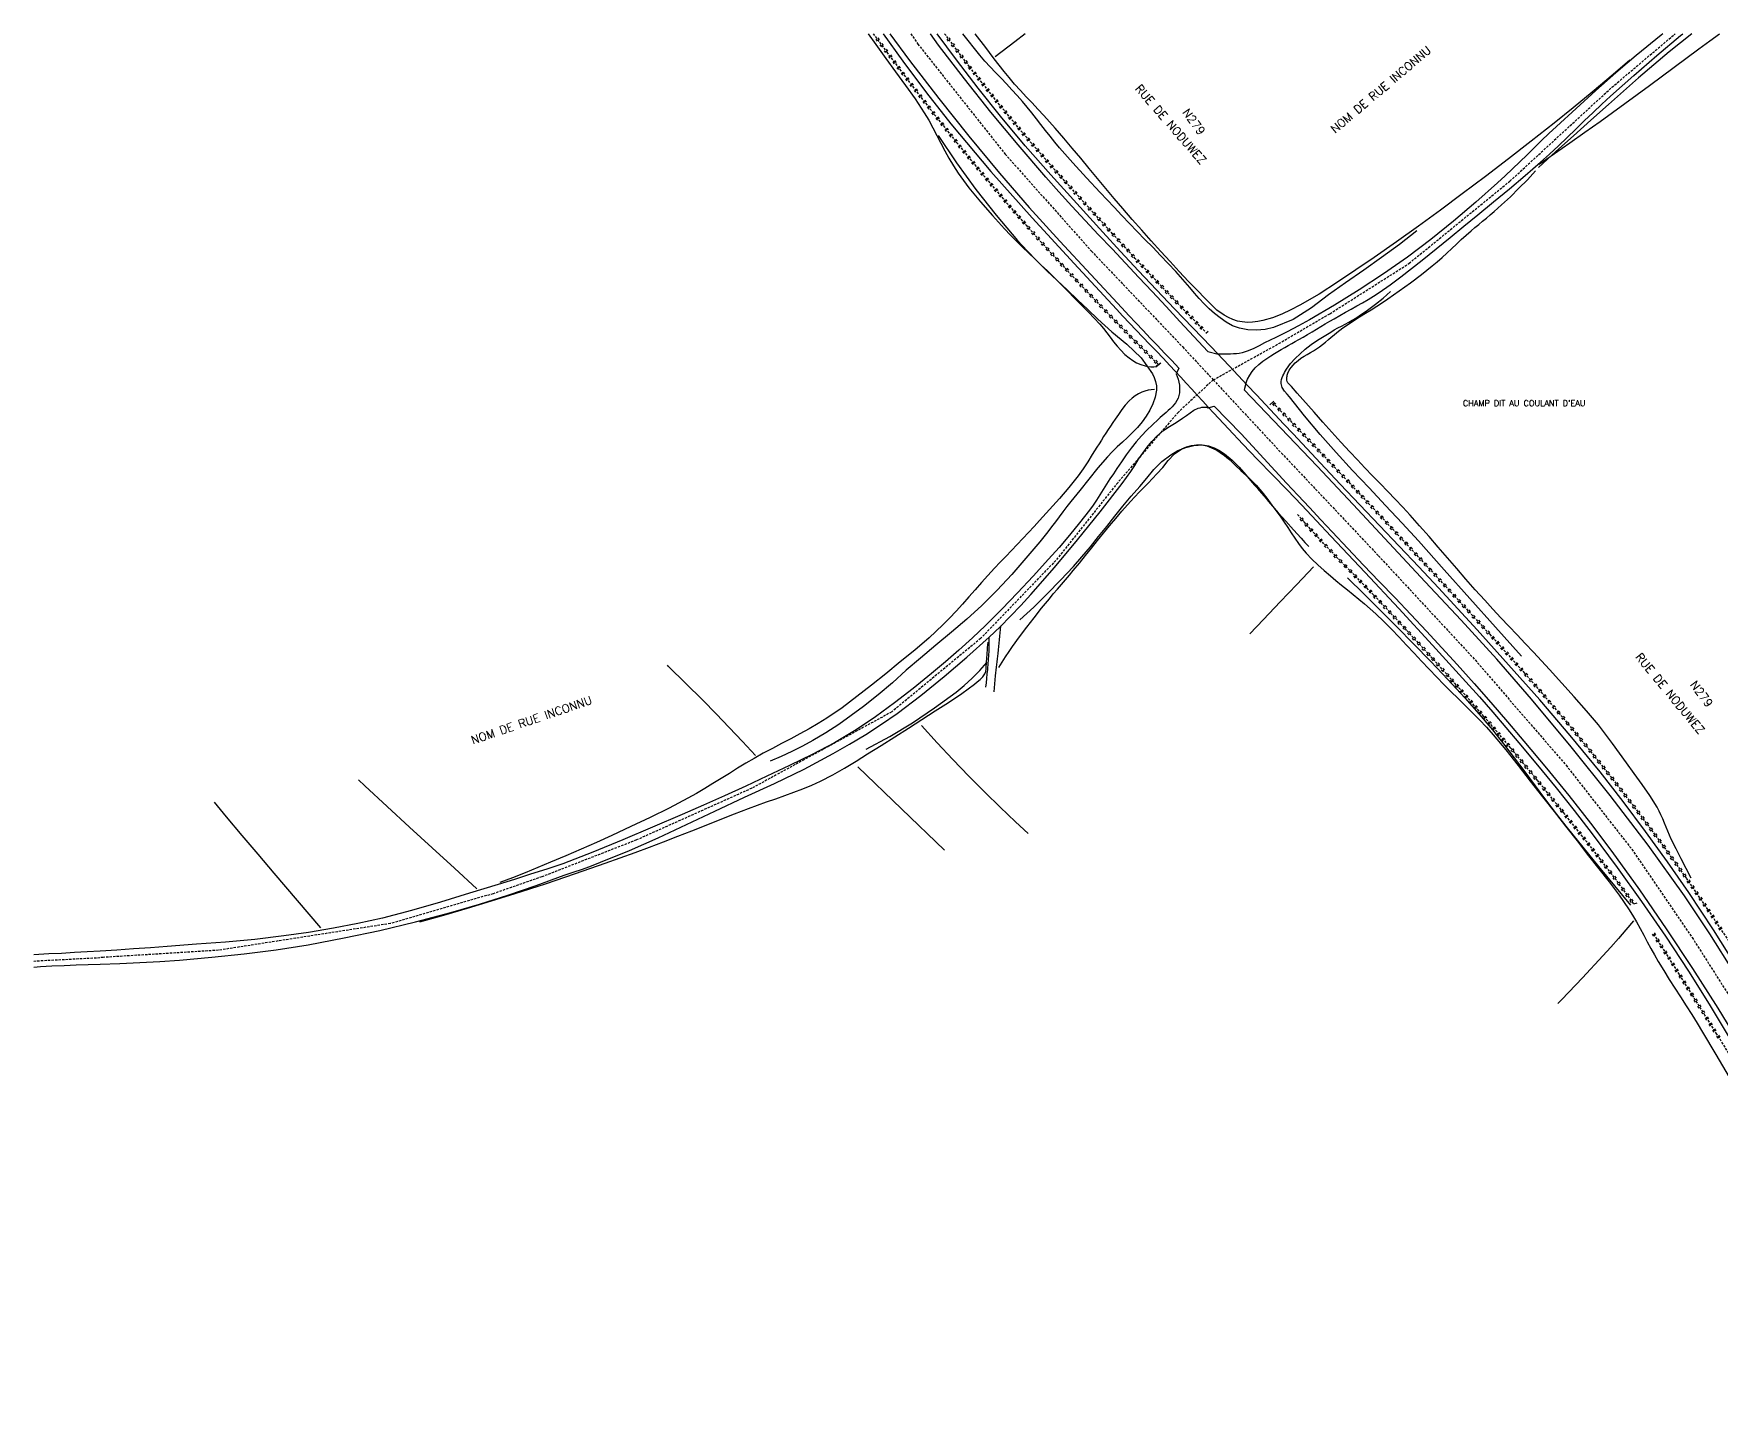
# Model space of a CAD drawing. Header units: millimetres. Extents: x 193000 to 194000, y 155000 to 156000.
# Drawn here: x 193000 to 193356, y 155708.6 to 156000 of the extents above; entities that cross this region are included whole.
import ezdxf
from ezdxf.enums import TextEntityAlignment as Align

# ---------------------------------------------------------------- set-up
doc = ezdxf.new("R2010")
doc.units = ezdxf.units.MM
doc.linetypes.add('DASHED', pattern=[0.75, 0.5, -0.25])
doc.layers.get('0').update_dxf_attribs({"linetype": 'CONTINUOUS'})
for name, color, linetype in [('W0001', 6, 'DASHED'), ('W0008', 7, 'CONTINUOUS'), ('W0051', 7, 'CONTINUOUS'), ('W0071', 7, 'CONTINUOUS'), ('W0120', 7, 'CONTINUOUS'), ('W0211', 2, 'CONTINUOUS'), ('W0220', 5, 'DASHED'), ('W0300', 7, 'CONTINUOUS'), ('W0330', 7, 'CONTINUOUS'), ('W0983', 7, 'CONTINUOUS'), ('W0989', 7, 'CONTINUOUS'), ('W0990', 7, 'CONTINUOUS')]:
    doc.layers.add(name, color=color, linetype=linetype)
doc.styles.get("Standard").update_dxf_attribs({"font": 'romans.shx', "width": 0.85})

# ---------------------------------------------------------------- blocks, each defined once
blk = doc.blocks.new('t220o')
at = {"color": 0, "linetype": 'Continuous'}
for p, q in [((-0.25, 0.25), (0.25, 0.25)), ((-0.25, -0.25), (0.25, -0.25))]:
    blk.add_line(p, q, dxfattribs=at)

msp = doc.modelspace()

# ---------------------------------------------------------------- linework, layer by layer
at = {"layer": 'W0001'}
for points in [[(193185.1, 156000), (193186.61, 155997.83), (193205.05, 155974.57), (193223.25, 155954.12), (193242.52, 155933.88), (193248.97, 155926.94)], [(193248.97, 155926.94), (193262.78, 155934.58), (193273.55, 155940.9), (193290.28, 155951.52), (193311.57, 155968.88), (193333.11, 155988.69), (193346.48, 156000)], [(193248.97, 155926.94), (193241.6, 155920.13), (193228.8, 155905.23), (193215.74, 155888.82), (193199.87, 155872.35), (193181.1, 155856.84), (193151.55, 155840.72), (193127.23, 155829.81), (193107.26, 155822.03), (193096.99, 155818.47), (193075.3, 155812.18), (193038.96, 155806.52), (193014.64, 155805.02), (193014, 155804.99)], [(193248.97, 155926.94), (193263.37, 155911.48), (193283.83, 155889.81), (193304.25, 155867.8), (193323.43, 155845.58), (193337.31, 155827.85), (193350.05, 155809.23), (193362.16, 155790.15), (193378.46, 155761.08), (193388.36, 155740.72), (193400.18, 155713.14), (193412.19, 155682.51), (193416.66, 155671)], [(193000, 155804.26), (193014, 155804.99)]]:
    msp.add_lwpolyline(points, dxfattribs=at)
at = {"layer": 'W0008'}
for points in [[(193343.85, 156000), (193343.51, 155999.73), (193338.21, 155995.39), (193333.93, 155991.73), (193329.71, 155988), (193325.54, 155984.22), (193321.39, 155980.42), (193319.82, 155978.95), (193318.28, 155977.46), (193316.75, 155975.96), (193315.22, 155974.45), (193313.69, 155972.94), (193312.15, 155971.45), (193310.58, 155969.98), (193308.99, 155968.54), (193304.36, 155964.46), (193299.66, 155960.45), (193294.87, 155956.55), (193289.95, 155952.82), (193284.92, 155949.29), (193279.79, 155945.93), (193274.56, 155942.71), (193269.28, 155939.61), (193266.94, 155938.31), (193264.58, 155937.08), (193262.19, 155935.89), (193259.79, 155934.72), (193258.64, 155934.15), (193257.5, 155933.57), (193256.32, 155933.04), (193255.09, 155932.63), (193254.47, 155932.5), (193253.84, 155932.44), (193253.21, 155932.4), (193252.59, 155932.38), (193251.95, 155932.35), (193251.31, 155932.34), (193250.67, 155932.34), (193250.03, 155932.36)], [(193255.81, 155926.2), (193256.2, 155927.07), (193256.66, 155927.91), (193257.2, 155928.7), (193257.8, 155929.44), (193258.56, 155930.19), (193259.4, 155930.85), (193260.27, 155931.45), (193261.14, 155932.04), (193261.86, 155932.5), (193262.58, 155932.94), (193263.31, 155933.37), (193264.05, 155933.78), (193264.79, 155934.19), (193265.54, 155934.59), (193266.27, 155935.01), (193267.01, 155935.43), (193267.94, 155935.98), (193268.88, 155936.53), (193269.81, 155937.08), (193270.74, 155937.63), (193271.67, 155938.19), (193272.6, 155938.74), (193273.54, 155939.29), (193274.47, 155939.84), (193275.66, 155940.53), (193276.86, 155941.2), (193278.06, 155941.87), (193279.26, 155942.53), (193280.45, 155943.21), (193281.64, 155943.9), (193282.81, 155944.61), (193283.97, 155945.36), (193286.3, 155946.99), (193288.57, 155948.7), (193290.81, 155950.46), (193293.04, 155952.22), (193296, 155954.58), (193298.94, 155956.97), (193301.86, 155959.37), (193304.78, 155961.78), (193308.12, 155964.53), (193311.47, 155967.28), (193314.79, 155970.05), (193318.06, 155972.89), (193319.95, 155974.59), (193321.81, 155976.33), (193323.64, 155978.08), (193325.47, 155979.85), (193327.29, 155981.62), (193329.13, 155983.38), (193330.98, 155985.12), (193332.85, 155986.83), (193337.71, 155991.16), (193342.62, 155995.42), (193347.58, 155999.62), (193348.05, 156000)], [(193247.79, 155932.9), (193250.03, 155932.36)], [(193241.71, 155929.4), (193241.11, 155928.21)], [(193241.11, 155928.21), (193241.35, 155927.64), (193241.55, 155927.06), (193241.7, 155926.45), (193241.81, 155925.84), (193241.86, 155925.29), (193241.87, 155924.73), (193241.82, 155924.17), (193241.71, 155923.61), (193241.53, 155923.08), (193241.28, 155922.58), (193240.98, 155922.11), (193240.65, 155921.67), (193240.28, 155921.23), (193239.88, 155920.82), (193239.46, 155920.44), (193239.03, 155920.07), (193238.59, 155919.71), (193238.16, 155919.35), (193237.73, 155918.98), (193237.31, 155918.6), (193236.13, 155917.45), (193234.96, 155916.29), (193233.82, 155915.1), (193232.73, 155913.86), (193231.64, 155912.49), (193230.61, 155911.08), (193229.61, 155909.64), (193228.62, 155908.21), (193227.89, 155907.11), (193227.17, 155906.01), (193226.46, 155904.89), (193225.76, 155903.78), (193225.05, 155902.66), (193224.33, 155901.56), (193223.59, 155900.47), (193222.82, 155899.4), (193220.76, 155896.73), (193218.62, 155894.13), (193216.41, 155891.58), (193214.18, 155889.06), (193210.95, 155885.49), (193207.67, 155881.97), (193204.32, 155878.5), (193200.89, 155875.11), (193198.12, 155872.48), (193195.3, 155869.9), (193192.43, 155867.38), (193189.5, 155864.92), (193185.64, 155861.8), (193181.72, 155858.73), (193177.71, 155855.78), (193173.57, 155853.03), (193168.99, 155850.34), (193164.28, 155847.88), (193159.51, 155845.55), (193154.74, 155843.26), (193150.3, 155841.16), (193145.83, 155839.13), (193141.34, 155837.15), (193136.84, 155835.19), (193130.59, 155832.5), (193124.33, 155829.83), (193118.04, 155827.24), (193111.68, 155824.8)], [(193255.81, 155926.2), (193255.52, 155924.8)], [(193247.9, 155921), (193249.19, 155921.38)], [(193111.96, 155822.35), (193113.89, 155822.99), (193115.82, 155823.67), (193117.73, 155824.37), (193119.64, 155825.09), (193125.76, 155827.58), (193131.78, 155830.29), (193137.76, 155833.1), (193143.73, 155835.91), (193150.04, 155838.83), (193156.35, 155841.75), (193162.61, 155844.79), (193168.77, 155848.04), (193172.22, 155850.02), (193175.62, 155852.09), (193178.96, 155854.26), (193182.22, 155856.54), (193187.27, 155860.34), (193192.18, 155864.31), (193196.97, 155868.42), (193201.67, 155872.64), (193203.96, 155874.8), (193206.18, 155877.02), (193208.36, 155879.29), (193210.48, 155881.61), (193215.48, 155887.32), (193220.33, 155893.16), (193225.08, 155899.08), (193229.75, 155905.05), (193230.67, 155906.3), (193231.54, 155907.57), (193232.38, 155908.87), (193233.21, 155910.17), (193234.08, 155911.46), (193235, 155912.71), (193235.98, 155913.92), (193237.05, 155915.06), (193238.32, 155916.14), (193239.7, 155917.08), (193241.12, 155917.95), (193242.51, 155918.84), (193243.29, 155919.4), (193244.07, 155919.98), (193244.89, 155920.52), (193245.78, 155920.94), (193246.17, 155921.06), (193246.58, 155921.14), (193246.99, 155921.17), (193247.41, 155921.16), (193247.54, 155921.14), (193247.66, 155921.11), (193247.79, 155921.06), (193247.9, 155921)], [(193111.68, 155824.8), (193108.29, 155823.68), (193104.88, 155822.57), (193101.47, 155821.49), (193098.05, 155820.44), (193091.97, 155818.56), (193085.88, 155816.68), (193079.76, 155814.89), (193073.59, 155813.31), (193068.43, 155812.17), (193063.24, 155811.18), (193058.03, 155810.31), (193052.81, 155809.55), (193046.66, 155808.82), (193040.5, 155808.26), (193034.33, 155807.79), (193028.17, 155807.33), (193024.63, 155807.07), (193021.08, 155806.81), (193017.54, 155806.57), (193014, 155806.34)], [(193014, 155803.61), (193018.2, 155803.74), (193022.41, 155803.91), (193026.61, 155804.13), (193030.8, 155804.43), (193037.61, 155805.04), (193044.4, 155805.77), (193051.18, 155806.64), (193057.93, 155807.7), (193065.52, 155809.12), (193073.06, 155810.73), (193080.57, 155812.52), (193088.03, 155814.49), (193094.08, 155816.24), (193100.09, 155818.14), (193106.05, 155820.17), (193111.96, 155822.35)], [(193014, 155806.34), (193011.29, 155806.17), (193008.59, 155806.02), (193005.88, 155805.87), (193003.17, 155805.74), (193000, 155805.58)], [(193000, 155802.99), (193001.41, 155803.08), (193003.85, 155803.21), (193006.39, 155803.33), (193008.93, 155803.43), (193011.46, 155803.52), (193014, 155803.61)]]:
    msp.add_lwpolyline(points, dxfattribs=at)
at = {"layer": 'W0051'}
for points in [[(193179.26, 156000), (193183.41, 155994.22), (193188.43, 155987.52), (193193.61, 155980.96), (193202.05, 155970.93), (193210.77, 155961.15), (193219.63, 155951.5), (193228.52, 155941.88), (193229.91, 155940.38), (193231.31, 155938.89), (193232.72, 155937.41), (193234.13, 155935.93), (193235.54, 155934.45), (193236.96, 155932.97), (193238.36, 155931.49), (193239.77, 155930), (193240.93, 155928.74), (193242.1, 155927.48), (193243.26, 155926.21), (193244.42, 155924.95), (193245.57, 155923.68), (193246.74, 155922.41), (193247.9, 155921.15), (193249.07, 155919.9), (193252.15, 155916.63), (193255.24, 155913.39), (193258.34, 155910.15), (193261.44, 155906.92), (193264.55, 155903.69), (193267.65, 155900.45), (193270.74, 155897.21), (193273.82, 155893.95), (193281, 155886.3), (193288.15, 155878.64), (193295.27, 155870.94), (193302.31, 155863.17), (193305.14, 155859.99), (193307.95, 155856.8), (193310.73, 155853.58), (193313.47, 155850.33), (193317.41, 155845.59), (193321.32, 155840.82), (193325.16, 155836.01), (193328.92, 155831.12), (193334.2, 155824), (193339.37, 155816.8), (193344.42, 155809.51), (193349.3, 155802.11), (193353.66, 155795.16), (193357.87, 155788.12)], [(193180.69, 156000), (193184.86, 155994.35), (193191.04, 155986.31), (193197.36, 155978.39), (193203.83, 155970.58), (193210.12, 155963.32), (193216.57, 155956.21), (193223.1, 155949.17), (193229.64, 155942.15), (193231.13, 155940.54), (193232.64, 155938.94), (193234.15, 155937.35), (193235.66, 155935.76), (193237.17, 155934.17), (193238.69, 155932.58), (193240.2, 155930.99), (193241.71, 155929.4)], [(193247.79, 155932.9), (193244.86, 155936.06), (193241.93, 155939.23), (193239, 155942.4), (193236.07, 155945.56), (193233.26, 155948.57), (193230.44, 155951.57), (193227.6, 155954.56), (193224.77, 155957.55), (193221.95, 155960.55), (193219.15, 155963.57), (193216.38, 155966.62), (193213.66, 155969.71), (193207.8, 155976.54), (193202.05, 155983.45), (193196.43, 155990.47), (193190.98, 155997.62), (193189.25, 156000)], [(193359.58, 155802.92), (193354.55, 155810.86), (193349.36, 155818.69), (193344.86, 155825.19), (193340.23, 155831.61), (193335.48, 155837.94), (193330.61, 155844.18), (193324.32, 155851.84), (193317.87, 155859.37), (193311.3, 155866.79), (193304.68, 155874.16), (193300.62, 155878.63), (193296.52, 155883.05), (193292.39, 155887.46), (193288.23, 155891.84), (193284.07, 155896.21), (193279.91, 155900.58), (193275.75, 155904.95), (193271.61, 155909.34), (193269.68, 155911.4), (193267.75, 155913.47), (193265.81, 155915.53), (193263.88, 155917.59), (193261.94, 155919.65), (193260.01, 155921.72), (193258.07, 155923.78), (193256.14, 155925.84), (193252.32, 155929.87), (193248.5, 155933.89), (193244.66, 155937.9), (193240.82, 155941.91), (193237, 155945.92), (193233.18, 155949.96), (193229.39, 155954.01), (193225.64, 155958.1), (193220.14, 155964.13), (193214.67, 155970.19), (193209.28, 155976.33), (193204.04, 155982.59), (193199.34, 155988.49), (193194.76, 155994.48), (193190.68, 156000)], [(193249.19, 155921.38), (193254.83, 155915.51)], [(193358.91, 155801.82), (193353.79, 155810.01), (193348.42, 155818.03), (193340.74, 155828.72), (193332.75, 155839.18), (193324.52, 155849.44), (193316.12, 155859.56), (193308.81, 155867.97), (193301.3, 155876.19), (193293.69, 155884.32), (193286.09, 155892.45), (193278.5, 155900.59), (193270.87, 155908.69), (193263.21, 155916.76), (193255.52, 155924.8)], [(193254.83, 155915.51), (193257.24, 155912.93), (193259.65, 155910.34), (193262.05, 155907.75), (193264.45, 155905.16), (193266.85, 155902.58), (193269.26, 155899.99), (193271.66, 155897.4), (193274.07, 155894.82), (193277.37, 155891.32), (193280.69, 155887.84), (193284.01, 155884.36), (193287.33, 155880.89), (193290.65, 155877.41), (193293.95, 155873.91), (193297.23, 155870.39), (193300.48, 155866.84), (193304.05, 155862.86), (193307.58, 155858.83), (193311.07, 155854.78), (193314.52, 155850.68), (193319.28, 155844.95), (193323.99, 155839.19), (193328.61, 155833.35), (193333.1, 155827.4), (193338.93, 155819.29), (193344.58, 155811.05), (193350.09, 155802.71), (193355.45, 155794.28), (193359.22, 155788.15)]]:
    msp.add_lwpolyline(points, dxfattribs=at)
at = {"layer": 'W0071'}
for points in [[(193200.98, 155862.04), (193201.08, 155862.98), (193201.18, 155863.92), (193201.27, 155864.86), (193201.36, 155865.8), (193201.4, 155866.26), (193201.43, 155866.72), (193201.47, 155867.18), (193201.5, 155867.64), (193201.53, 155868.1), (193201.57, 155868.56), (193201.6, 155869.02), (193201.64, 155869.48), (193201.66, 155869.87), (193201.66, 155870.27), (193201.66, 155870.66), (193201.65, 155871.06), (193201.64, 155871.45), (193201.64, 155871.85), (193201.65, 155872.24), (193201.67, 155872.64)], [(193204.07, 155874.99), (193203.99, 155874.26), (193203.92, 155873.54), (193203.85, 155872.81), (193203.78, 155872.09), (193203.72, 155871.36), (193203.65, 155870.64), (193203.57, 155869.92), (193203.49, 155869.19), (193203.42, 155868.61), (193203.34, 155868.02), (193203.27, 155867.43), (193203.19, 155866.85), (193203.12, 155866.26), (193203.05, 155865.67), (193202.98, 155865.08), (193202.92, 155864.49), (193202.84, 155863.64), (193202.77, 155862.78), (193202.7, 155861.92), (193202.65, 155861.06)]]:
    msp.add_lwpolyline(points, dxfattribs=at)
at = {"layer": 'W0120'}
for points in [[(193247.86, 155937.15), (193247.38, 155936.75)], [(193237.74, 155930.38), (193236.93, 155929.8)], [(193236.95, 155929.77), (193237.89, 155930.54)], [(193261.74, 155922.42), (193260.9, 155921.63)], [(193338.39, 155816.45), (193337.65, 155816.24)]]:
    msp.add_lwpolyline(points, dxfattribs=at)
at = {"layer": 'W0211'}
for points in [[(193176.13, 156000), (193177.77, 155997.71), (193179.87, 155994.77), (193181.92, 155991.93), (193184, 155989.1), (193186.03, 155986.24), (193187.97, 155983.31), (193188.91, 155981.75), (193189.79, 155980.15), (193190.64, 155978.54), (193191.47, 155976.92), (193192.31, 155975.31), (193193.18, 155973.7), (193194.11, 155972.13), (193195.11, 155970.6), (193197.38, 155967.5), (193199.81, 155964.51), (193202.34, 155961.62), (193204.93, 155958.78), (193206.17, 155957.47), (193207.44, 155956.18), (193208.73, 155954.92), (193210.04, 155953.67), (193211.35, 155952.42), (193212.66, 155951.18), (193213.96, 155949.93), (193215.24, 155948.66), (193217.71, 155946.19), (193220.18, 155943.71), (193222.62, 155941.21), (193225.01, 155938.66), (193225.79, 155937.78), (193226.52, 155936.86), (193227.23, 155935.93), (193227.94, 155934.99), (193228.68, 155934.07), (193229.46, 155933.17), (193230.29, 155932.32), (193231.2, 155931.55), (193231.98, 155931.01), (193232.8, 155930.55), (193233.66, 155930.17), (193234.57, 155929.88), (193235.18, 155929.75), (193235.81, 155929.68), (193236.45, 155929.68), (193237.08, 155929.74)], [(193336.88, 155994.39), (193332.93, 155991.02), (193328.94, 155987.69), (193324.93, 155984.39), (193320.89, 155981.12), (193316.1, 155977.32), (193311.27, 155973.57), (193306.42, 155969.85), (193301.53, 155966.18), (193296.93, 155962.76), (193292.3, 155959.38), (193287.63, 155956.05), (193282.92, 155952.79), (193279.08, 155950.16), (193275.22, 155947.53), (193271.29, 155945.02), (193267.23, 155942.71), (193265.35, 155941.75), (193263.44, 155940.83), (193261.46, 155940.04), (193259.42, 155939.44), (193258.36, 155939.22), (193257.28, 155939.09), (193256.19, 155939.06), (193255.1, 155939.15), (193254.1, 155939.35), (193253.12, 155939.67), (193252.18, 155940.08), (193251.28, 155940.58), (193249.75, 155941.68), (193248.37, 155942.96), (193247.07, 155944.3), (193245.77, 155945.63), (193243.76, 155947.69), (193241.8, 155949.79), (193239.87, 155951.91), (193237.93, 155954.04), (193235.89, 155956.28), (193233.86, 155958.53), (193231.84, 155960.8), (193229.85, 155963.08), (193228.05, 155965.19), (193226.27, 155967.31), (193224.51, 155969.44), (193222.75, 155971.58), (193220.99, 155973.72), (193219.22, 155975.85), (193217.44, 155977.96), (193215.63, 155980.06), (193214.43, 155981.41), (193213.2, 155982.75), (193211.97, 155984.07), (193210.72, 155985.38), (193209.48, 155986.7), (193208.25, 155988.03), (193207.05, 155989.38), (193205.86, 155990.76), (193204.8, 155992.05), (193203.76, 155993.36), (193202.74, 155994.68), (193201.73, 155996.01), (193200.72, 155997.35), (193199.72, 155998.68), (193198.72, 156000)], [(193349.96, 156000), (193345.21, 155996.17), (193341.96, 155993.45), (193338.75, 155990.69), (193335.58, 155987.89), (193332.41, 155985.08), (193328.69, 155981.78), (193324.99, 155978.47), (193321.3, 155975.13), (193317.63, 155971.78)], [(193349.87, 155821.77), (193348.78, 155823.81), (193347.7, 155825.86), (193346.66, 155827.92), (193345.65, 155830), (193345.26, 155830.84), (193344.9, 155831.69), (193344.54, 155832.54), (193344.2, 155833.39), (193343.84, 155834.24), (193343.47, 155835.09), (193343.07, 155835.92), (193342.64, 155836.74), (193341.15, 155839.18), (193339.52, 155841.53), (193337.83, 155843.82), (193336.16, 155846.12), (193334.72, 155848.14), (193333.26, 155850.15), (193331.78, 155852.13), (193330.25, 155854.08), (193327.75, 155857.08), (193325.18, 155860.02), (193322.56, 155862.92), (193319.94, 155865.81), (193318.25, 155867.65), (193316.54, 155869.48), (193314.82, 155871.3), (193313.1, 155873.11), (193311.37, 155874.92), (193309.66, 155876.73), (193307.95, 155878.56), (193306.26, 155880.41), (193304.27, 155882.63), (193302.3, 155884.87), (193300.35, 155887.12), (193298.41, 155889.38), (193296.46, 155891.64), (193294.51, 155893.89), (193292.53, 155896.13), (193290.54, 155898.34), (193288.97, 155900.04), (193287.39, 155901.72), (193285.79, 155903.39), (193284.18, 155905.05), (193282.58, 155906.71), (193280.98, 155908.37), (193279.39, 155910.04), (193277.81, 155911.73), (193275.9, 155913.81), (193274.01, 155915.9), (193272.13, 155918), (193270.26, 155920.1), (193269.06, 155921.45), (193267.86, 155922.8), (193266.67, 155924.15), (193265.48, 155925.51), (193265.24, 155925.76), (193264.97, 155926), (193264.72, 155926.29), (193264.56, 155926.62), (193264.5, 155926.84), (193264.48, 155927.06), (193264.48, 155927.29), (193264.5, 155927.51), (193264.54, 155927.73), (193264.6, 155927.94), (193264.66, 155928.15), (193264.74, 155928.35), (193265.02, 155928.96), (193265.39, 155929.51), (193265.82, 155930.02), (193266.28, 155930.5), (193266.86, 155931.02), (193267.48, 155931.48), (193268.13, 155931.91), (193268.8, 155932.32), (193269.46, 155932.7), (193270.13, 155933.09), (193270.78, 155933.5), (193271.42, 155933.94), (193272.04, 155934.42), (193272.66, 155934.91), (193273.27, 155935.42), (193273.87, 155935.92), (193274.47, 155936.43), (193275.08, 155936.93), (193275.69, 155937.42), (193276.33, 155937.9), (193277.49, 155938.71), (193278.67, 155939.5), (193279.87, 155940.26), (193281.07, 155941.01), (193282.28, 155941.75), (193283.48, 155942.5), (193284.67, 155943.27), (193285.84, 155944.07), (193288.22, 155945.74), (193290.58, 155947.44), (193292.9, 155949.18), (193295.18, 155950.99), (193296.24, 155951.88), (193297.28, 155952.79), (193298.3, 155953.71), (193299.31, 155954.65), (193300.32, 155955.59), (193301.33, 155956.53), (193302.34, 155957.46), (193303.38, 155958.38), (193304.18, 155959.07), (193304.99, 155959.75), (193305.81, 155960.42), (193306.62, 155961.1), (193307.44, 155961.77), (193308.25, 155962.45), (193309.05, 155963.15), (193309.84, 155963.86), (193311.69, 155965.6), (193313.5, 155967.37), (193315.28, 155969.18), (193317.01, 155971.03)], [(193236.55, 155924.87), (193235.88, 155924.83), (193235.2, 155924.73), (193234.55, 155924.56), (193233.91, 155924.33), (193233.17, 155923.97), (193232.48, 155923.54), (193231.82, 155923.04), (193231.21, 155922.51), (193230.38, 155921.62), (193229.64, 155920.65), (193228.95, 155919.65), (193228.27, 155918.66), (193227.77, 155917.93), (193227.27, 155917.19), (193226.79, 155916.45), (193226.31, 155915.7), (193225.83, 155914.95), (193225.36, 155914.2), (193224.88, 155913.45), (193224.4, 155912.7), (193223.43, 155911.18), (193222.47, 155909.65), (193221.49, 155908.13), (193220.43, 155906.65), (193218.51, 155904.22), (193216.48, 155901.87), (193214.4, 155899.57), (193212.32, 155897.28), (193211.15, 155895.99), (193209.96, 155894.72), (193208.77, 155893.45), (193207.56, 155892.2), (193206.36, 155890.94), (193205.16, 155889.68), (193203.96, 155888.42), (193202.77, 155887.15), (193201.41, 155885.66), (193200.07, 155884.15), (193198.74, 155882.63), (193197.41, 155881.11), (193196.06, 155879.6), (193194.7, 155878.11), (193193.31, 155876.64), (193191.87, 155875.21), (193188.97, 155872.51), (193185.97, 155869.91), (193182.91, 155867.39), (193179.83, 155864.89), (193176.8, 155862.46), (193173.75, 155860.06), (193170.63, 155857.73), (193167.42, 155855.54), (193165.55, 155854.37), (193163.66, 155853.27), (193161.73, 155852.21), (193159.79, 155851.19), (193157.85, 155850.17), (193155.91, 155849.15), (193153.98, 155848.11), (193152.07, 155847.04), (193150.31, 155846), (193148.56, 155844.94), (193146.83, 155843.86), (193145.1, 155842.78), (193143.37, 155841.7), (193141.62, 155840.64), (193139.86, 155839.6), (193138.08, 155838.61), (193134.11, 155836.53), (193130.1, 155834.56), (193126.06, 155832.66), (193122, 155830.78), (193118.79, 155829.31), (193115.56, 155827.88), (193112.32, 155826.47), (193109.07, 155825.09), (193106.41, 155823.99), (193103.74, 155822.9), (193101.06, 155821.84), (193098.37, 155820.8)], [(193203.7, 155866.23), (193204.4, 155867.36), (193205.12, 155868.47), (193205.86, 155869.57), (193206.61, 155870.65), (193208.09, 155872.71), (193209.61, 155874.73), (193211.16, 155876.73), (193212.72, 155878.72), (193213.54, 155879.73), (193214.37, 155880.74), (193215.21, 155881.74), (193216.06, 155882.73), (193216.91, 155883.72), (193217.75, 155884.71), (193218.6, 155885.71), (193219.43, 155886.71), (193220.72, 155888.27), (193221.99, 155889.84), (193223.26, 155891.42), (193224.52, 155893), (193225.79, 155894.58), (193227.08, 155896.14), (193228.38, 155897.69), (193229.7, 155899.22), (193231.5, 155901.23), (193233.34, 155903.2), (193235.21, 155905.15), (193237.08, 155907.09), (193238.29, 155908.46), (193239.48, 155909.92), (193240.8, 155911.3), (193242.35, 155912.38), (193243.34, 155912.82), (193244.39, 155913.1), (193245.46, 155913.22), (193246.54, 155913.19), (193247.59, 155912.99), (193248.6, 155912.61), (193249.55, 155912.13), (193250.45, 155911.6), (193251.34, 155910.98), (193252.15, 155910.27), (193252.93, 155909.53), (193253.71, 155908.8), (193254.82, 155907.8), (193255.92, 155906.8), (193256.99, 155905.77), (193258.02, 155904.69), (193259.19, 155903.33), (193260.29, 155901.93), (193261.36, 155900.5), (193262.42, 155899.07), (193263.2, 155897.98), (193263.95, 155896.87), (193264.69, 155895.76), (193265.42, 155894.64), (193266.16, 155893.52), (193266.93, 155892.42), (193267.74, 155891.35), (193268.6, 155890.32), (193269.79, 155889.05), (193271.06, 155887.87), (193272.37, 155886.72), (193273.68, 155885.58), (193274.86, 155884.56), (193276.06, 155883.57), (193277.28, 155882.59), (193278.5, 155881.61), (193279.72, 155880.63), (193280.92, 155879.64), (193282.11, 155878.62), (193283.27, 155877.57), (193284.95, 155875.96), (193286.59, 155874.31), (193288.19, 155872.64), (193289.78, 155870.94), (193291.36, 155869.24), (193292.93, 155867.54), (193294.52, 155865.84), (193296.13, 155864.17), (193297.62, 155862.65), (193299.12, 155861.15), (193300.64, 155859.66), (193302.16, 155858.17), (193303.66, 155856.67), (193305.15, 155855.15), (193306.62, 155853.61), (193308.05, 155852.03), (193310.75, 155848.84), (193313.33, 155845.56), (193315.87, 155842.24), (193318.43, 155838.95), (193320.89, 155835.84), (193323.34, 155832.73), (193325.78, 155829.62), (193328.2, 155826.49), (193330.36, 155823.72), (193332.53, 155820.96), (193334.65, 155818.15), (193336.64, 155815.26), (193337.49, 155813.91), (193338.3, 155812.53), (193339.08, 155811.14), (193339.83, 155809.73), (193340.58, 155808.33), (193341.33, 155806.92), (193342.1, 155805.53), (193342.9, 155804.15), (193344.04, 155802.26), (193345.2, 155800.39), (193346.38, 155798.54), (193347.57, 155796.68), (193348.76, 155794.83), (193349.95, 155792.98), (193351.11, 155791.11), (193352.26, 155789.23), (193355.07, 155784.5), (193357.84, 155779.75)], [(193081.48, 155812.55), (193086.54, 155813.95), (193091.59, 155815.41), (193096.62, 155816.93), (193101.64, 155818.5), (193107.99, 155820.57), (193114.33, 155822.71), (193120.64, 155824.91), (193126.93, 155827.17), (193129.94, 155828.29), (193132.94, 155829.43), (193135.93, 155830.59), (193138.92, 155831.77), (193141.9, 155832.95), (193144.89, 155834.13), (193147.88, 155835.3), (193150.87, 155836.46), (193152.78, 155837.17), (193154.69, 155837.85), (193156.61, 155838.52), (193158.54, 155839.19), (193160.45, 155839.88), (193162.36, 155840.61), (193164.24, 155841.38), (193166.1, 155842.22), (193168.65, 155843.53), (193171.13, 155844.97), (193173.57, 155846.47), (193176.01, 155847.97), (193178.9, 155849.75), (193181.77, 155851.56), (193184.63, 155853.4), (193187.48, 155855.25), (193190.28, 155857.05), (193193.1, 155858.84), (193195.88, 155860.7), (193198.54, 155862.72), (193199.14, 155863.19), (193199.74, 155863.68), (193200.3, 155864.23), (193200.74, 155864.88), (193200.93, 155865.4), (193201.01, 155865.95), (193201.04, 155866.49), (193201.08, 155867.02), (193201.11, 155867.3), (193201.14, 155867.59), (193201.16, 155867.88), (193201.18, 155868.16), (193201.2, 155868.45), (193201.22, 155868.74), (193201.23, 155869.03), (193201.26, 155869.31), (193201.3, 155869.87), (193201.34, 155870.43), (193201.38, 155870.99), (193201.43, 155871.55)]]:
    msp.add_lwpolyline(points, dxfattribs=at)
at = {"layer": 'W0220'}
for points in [[(193177.19, 156000), (193180.07, 155996.09), (193183.67, 155991.29), (193187.32, 155986.52), (193191.03, 155981.77), (193194.78, 155977.06), (193198.58, 155972.39), (193202.43, 155967.76), (193205.92, 155963.66), (193209.46, 155959.6), (193213.05, 155955.57), (193216.68, 155951.59), (193221.77, 155946.15), (193226.93, 155940.76), (193232.14, 155935.43), (193237.42, 155930.16)], [(193247.18, 155937.23), (193242.24, 155942.29), (193237.35, 155947.4), (193232.51, 155952.55), (193227.73, 155957.76), (193221.64, 155964.44), (193215.6, 155971.17), (193209.66, 155977.99), (193203.89, 155984.95), (193197.53, 155993.02), (193192.26, 156000)], [(193261.54, 155922.11), (193269.33, 155914.01), (193277.06, 155905.86), (193284.75, 155897.67), (193292.39, 155889.43), (193299.86, 155881.34), (193307.32, 155873.23), (193314.68, 155865.03), (193321.88, 155856.68), (193327.62, 155849.73), (193333.24, 155842.68), (193338.74, 155835.54), (193344.11, 155828.3), (193348.79, 155821.75), (193353.35, 155815.1), (193357.81, 155808.39)], [(193337.7, 155816.4), (193335.41, 155819.51), (193333.08, 155822.61), (193330.72, 155825.68), (193328.34, 155828.73), (193322.88, 155835.61), (193317.37, 155842.44), (193311.78, 155849.21), (193306.09, 155855.9), (193300.74, 155862.02), (193295.31, 155868.07), (193289.81, 155874.05), (193284.27, 155880), (193282.79, 155881.56), (193281.3, 155883.11), (193279.8, 155884.64), (193278.3, 155886.17), (193276.79, 155887.7), (193275.29, 155889.24), (193273.8, 155890.78), (193272.33, 155892.34), (193270.9, 155893.89), (193269.48, 155895.44), (193268.08, 155897.01), (193266.69, 155898.6)], [(193357.78, 155784.77), (193355.27, 155788.81), (193352.75, 155792.84), (193350.07, 155797.14), (193347.38, 155801.42), (193344.67, 155805.7), (193341.95, 155809.97)]]:
    msp.add_lwpolyline(points, dxfattribs=at)
at = {"layer": 'W0300'}
for points in [[(193291.95, 155958.38), (193288.25, 155955.54), (193284.51, 155952.77), (193280.72, 155950.06), (193276.88, 155947.43), (193273.3, 155944.85), (193269.71, 155942.15), (193265.86, 155939.7), (193261.67, 155937.96), (193259.91, 155937.57), (193258.11, 155937.41), (193256.3, 155937.49), (193254.52, 155937.83), (193253.06, 155938.36), (193251.71, 155939.12), (193250.45, 155940), (193249.26, 155940.94), (193248.1, 155941.94), (193247.02, 155943), (193245.98, 155944.11), (193244.98, 155945.25), (193244.01, 155946.41), (193243.04, 155947.57), (193242.06, 155948.71), (193241.04, 155949.83), (193239.43, 155951.53), (193237.81, 155953.22), (193236.18, 155954.91), (193234.54, 155956.59), (193232.91, 155958.27), (193231.28, 155959.96), (193229.66, 155961.66), (193228.05, 155963.36), (193225.13, 155966.47), (193222.22, 155969.58), (193219.33, 155972.73), (193216.52, 155975.93), (193215.51, 155977.13), (193214.52, 155978.35), (193213.56, 155979.58), (193212.6, 155980.82), (193211.64, 155982.06), (193210.67, 155983.29), (193209.68, 155984.51), (193208.68, 155985.71), (193207.58, 155986.96), (193206.46, 155988.18), (193205.32, 155989.39), (193204.17, 155990.59), (193203.02, 155991.79), (193201.89, 155993), (193200.78, 155994.24), (193199.7, 155995.5), (193196.1, 156000)], [(193190.87, 155978.53), (193194.77, 155972.77), (193198.88, 155967.15), (193203.18, 155961.68), (193207.68, 155956.38), (193209.68, 155954.18), (193211.75, 155952.04), (193213.86, 155949.95), (193216.01, 155947.9), (193218.17, 155945.87), (193220.33, 155943.84), (193222.49, 155941.79), (193224.61, 155939.72), (193227.57, 155937.05), (193230.72, 155934.44), (193233.72, 155931.58), (193236.13, 155928.24), (193236.52, 155927.43), (193236.8, 155926.58), (193236.96, 155925.69), (193236.97, 155924.78), (193236.73, 155923.29), (193236.23, 155921.88), (193235.57, 155920.55), (193234.81, 155919.29), (193233.95, 155918.06), (193232.98, 155916.91), (193231.95, 155915.83), (193230.87, 155914.79), (193229.78, 155913.79), (193228.69, 155912.78), (193227.63, 155911.74), (193226.62, 155910.66), (193224.63, 155908.34), (193222.69, 155905.99), (193220.78, 155903.61), (193218.89, 155901.23), (193218.06, 155900.17), (193217.25, 155899.11), (193216.45, 155898.04), (193215.65, 155896.96), (193214.85, 155895.89), (193214.04, 155894.83), (193213.21, 155893.78), (193212.37, 155892.74), (193209.43, 155889.28), (193206.42, 155885.87), (193203.33, 155882.54), (193200.12, 155879.32), (193196.98, 155876.42), (193193.72, 155873.65), (193190.42, 155870.94), (193187.15, 155868.2), (193184.18, 155865.62), (193181.23, 155863.01), (193178.24, 155860.44), (193175.15, 155857.98), (193172.56, 155856.06), (193169.92, 155854.21), (193167.22, 155852.45), (193164.46, 155850.79), (193162.27, 155849.58), (193160.04, 155848.45), (193157.77, 155847.4), (193155.47, 155846.44)], [(193314.01, 155868.62), (193308.57, 155874.7), (193303.14, 155880.78), (193297.7, 155886.86), (193292.26, 155892.95), (193288.83, 155896.71), (193285.35, 155900.43), (193281.85, 155904.13), (193278.35, 155907.83), (193274.89, 155911.58), (193271.5, 155915.4), (193268.22, 155919.31), (193265.07, 155923.33), (193264.56, 155923.93), (193264.01, 155924.57), (193263.54, 155925.31), (193263.3, 155926.14), (193263.3, 155926.57), (193263.36, 155926.99), (193263.48, 155927.4), (193263.64, 155927.8), (193263.83, 155928.15), (193264.03, 155928.5), (193264.25, 155928.84), (193264.46, 155929.18), (193265.29, 155930.36), (193266.25, 155931.44), (193267.28, 155932.44), (193268.35, 155933.39), (193269.64, 155934.4), (193270.99, 155935.31), (193272.38, 155936.18), (193273.76, 155937.03), (193274.51, 155937.47), (193275.26, 155937.89), (193276.03, 155938.3), (193276.79, 155938.7), (193277.56, 155939.11), (193278.32, 155939.53), (193279.07, 155939.97), (193279.8, 155940.43), (193281.52, 155941.62), (193283.19, 155942.88), (193284.82, 155944.19), (193286.4, 155945.56)], [(193208.17, 155876.25), (193211.08, 155878.98), (193213.94, 155881.77), (193216.72, 155884.63), (193219.45, 155887.55), (193221.26, 155889.6), (193223.03, 155891.71), (193224.76, 155893.84), (193226.47, 155895.99), (193228.17, 155898.14), (193229.9, 155900.27), (193231.66, 155902.38), (193233.46, 155904.45), (193234.96, 155906.2), (193236.45, 155908.01), (193238.09, 155909.72), (193239.98, 155911.14), (193241.52, 155911.99), (193243.16, 155912.67), (193244.9, 155913.1), (193246.69, 155913.21), (193247.96, 155913.01), (193249.16, 155912.58), (193250.27, 155912), (193251.32, 155911.33), (193252.98, 155910.01), (193254.45, 155908.48), (193255.82, 155906.88), (193257.19, 155905.3), (193257.69, 155904.74), (193258.18, 155904.18), (193258.67, 155903.6), (193259.15, 155903.03), (193259.63, 155902.45), (193260.11, 155901.87), (193260.59, 155901.3), (193261.08, 155900.73), (193262.67, 155898.9), (193264.28, 155897.09), (193265.89, 155895.29), (193267.52, 155893.49), (193267.92, 155893.05), (193268.32, 155892.61), (193268.73, 155892.17), (193269.14, 155891.73)], [(193277.27, 155885.17), (193280.8, 155881.72), (193284.3, 155878.25), (193287.76, 155874.75), (193291.2, 155871.22), (193294.86, 155867.45), (193298.5, 155863.67), (193302.08, 155859.83), (193305.55, 155855.89), (193307.92, 155853.03), (193310.22, 155850.12), (193312.48, 155847.18), (193314.7, 155844.21), (193316.91, 155841.24), (193319.13, 155838.27), (193321.37, 155835.32), (193323.65, 155832.4), (193326.95, 155828.28), (193330.28, 155824.19), (193333.63, 155820.12), (193337.02, 155816.08)], [(193175.72, 155848.99), (193180.67, 155851.65), (193185.49, 155854.54), (193190.16, 155857.67), (193194.67, 155861.02), (193196.42, 155862.45), (193198.1, 155863.97), (193199.69, 155865.56), (193201.21, 155867.24)]]:
    msp.add_lwpolyline(points, dxfattribs=at)
at = {"layer": 'W0330'}
for points in [[(193209.25, 156000), (193207.08, 155998.31), (193202.93, 155995.1)], [(193317.78, 155972.49), (193321.01, 155974.71), (193324.23, 155976.95), (193327.43, 155979.2), (193330.62, 155981.48), (193335.86, 155985.26), (193341.07, 155989.08), (193346.27, 155992.92), (193351.45, 155996.78), (193353.76, 155998.49), (193355.79, 156000)], [(193256.67, 155873.33), (193259.54, 155876.35), (193263.07, 155880.06), (193266.61, 155883.77), (193270.14, 155887.48)], [(193152.32, 155847.64), (193149.58, 155850.59), (193146.82, 155853.52), (193144.03, 155856.42), (193141.21, 155859.29), (193134.01, 155866.46), (193133.75, 155866.71)], [(193187.38, 155853.94), (193190.66, 155850.33), (193194, 155846.78), (193197.38, 155843.27), (193200.82, 155839.82), (193204, 155836.72), (193207.23, 155833.67), (193209.92, 155831.2)], [(193192.27, 155827.69), (193183.19, 155836.38), (193173.93, 155845.23)], [(193093.56, 155819.5), (193088.81, 155823.84), (193084.08, 155828.18), (193079.35, 155832.54), (193074.63, 155836.9), (193069.92, 155841.27), (193068.57, 155842.51)], [(193060.61, 155811.24), (193058.14, 155814.13), (193055.67, 155817.03), (193053.21, 155819.93), (193050.74, 155822.83), (193047.39, 155826.79), (193044.03, 155830.75), (193040.69, 155834.72), (193038.15, 155837.77)], [(193337.66, 155812.73), (193336.08, 155810.86), (193334.49, 155809.01), (193332.87, 155807.17), (193331.23, 155805.36), (193326.91, 155800.7), (193322.51, 155796.1), (193321.69, 155795.26)]]:
    msp.add_lwpolyline(points, dxfattribs=at)

# ---------------------------------------------------------------- block references
at = {"layer": 'W0220'}
for p, rotation in [((193178.08, 155998.79), 306.3141637568887), ((193178.97, 155997.58), 306.3141637568887), ((193179.86, 155996.37), 306.3141637568887), ((193193.16, 155998.8), 127.0299501982645), ((193194.07, 155997.61), 127.0299501982645), ((193194.97, 155996.41), 127.0299501982645), ((193180.76, 155995.17), 306.8777670615968), ((193181.66, 155993.97), 306.8777670615968), ((193182.56, 155992.77), 306.8777670615968), ((193195.87, 155995.21), 127.0299501982645), ((193196.78, 155994.01), 127.0299501982645), ((193197.69, 155992.82), 128.2427390856373), ((193183.46, 155991.57), 306.8777670615968), ((193184.37, 155990.38), 307.4413696280736), ((193185.28, 155989.19), 307.4413696280736), ((193198.61, 155991.64), 128.2427390856373), ((193199.54, 155990.46), 128.2427390856373), ((193200.47, 155989.28), 128.2427390856373), ((193186.19, 155988), 307.4413696280736), ((193187.1, 155986.81), 307.4413696280736), ((193188.02, 155985.62), 307.9806940798153), ((193201.4, 155988.11), 128.2427390856373), ((193202.33, 155986.93), 128.2427390856373), ((193203.26, 155985.75), 128.2427390856373), ((193188.95, 155984.44), 307.9806940798153), ((193189.87, 155983.26), 307.9806940798153), ((193190.79, 155982.08), 307.9806940798153), ((193204.19, 155984.58), 129.6669420366074), ((193205.15, 155983.42), 129.6669420366074), ((193206.11, 155982.27), 129.6669420366074), ((193191.72, 155980.9), 308.5205528120657), ((193192.66, 155979.73), 308.5205528120657), ((193193.59, 155978.55), 308.5205528120657), ((193207.07, 155981.12), 129.6669420366074), ((193208.02, 155979.96), 129.6669420366074), ((193208.98, 155978.81), 129.6669420366074), ((193194.53, 155977.38), 308.5205528120657), ((193195.47, 155976.21), 309.1203102181481), ((193196.41, 155975.05), 309.1203102181481), ((193209.95, 155977.66), 131.0604773400712), ((193210.93, 155976.53), 131.0604773400712), ((193211.92, 155975.4), 131.0604773400712), ((193197.36, 155973.88), 309.1203102181481), ((193198.31, 155972.72), 309.1203102181481), ((193199.26, 155971.57), 309.779962477621), ((193212.9, 155974.27), 131.0604773400712), ((193213.89, 155973.13), 131.0604773400712), ((193214.87, 155972), 131.0604773400712), ((193215.86, 155970.88), 131.9339337091189), ((193200.22, 155970.41), 309.779962477621), ((193201.18, 155969.26), 309.779962477621), ((193202.14, 155968.11), 309.779962477621), ((193216.87, 155969.76), 131.9339337091189), ((193217.87, 155968.64), 131.9339337091189), ((193218.87, 155967.53), 131.9339337091189), ((193203.11, 155966.96), 310.4297645836618), ((193204.08, 155965.82), 310.4297645836618), ((193205.06, 155964.68), 310.4297645836618), ((193219.87, 155966.41), 131.9339337091189), ((193220.88, 155965.3), 131.9339337091189), ((193221.88, 155964.18), 132.2868914785485), ((193206.03, 155963.54), 311.0555143456285), ((193207.02, 155962.41), 311.0555143456285), ((193208, 155961.28), 311.0555143456285), ((193222.89, 155963.07), 132.2868914785485), ((193223.9, 155961.96), 132.2868914785485), ((193224.91, 155960.85), 132.2868914785485), ((193208.99, 155960.14), 311.0555143456285), ((193209.98, 155959.02), 311.706868884288), ((193210.98, 155957.9), 311.706868884288), ((193211.97, 155956.78), 311.706868884288), ((193225.92, 155959.74), 132.2868914785485), ((193226.93, 155958.63), 132.2868914785485), ((193227.94, 155957.53), 132.6351152352681), ((193212.97, 155955.66), 311.706868884288), ((193213.98, 155954.55), 312.3838274428012), ((193214.99, 155953.44), 312.3838274428012), ((193228.95, 155956.42), 132.6351152352681), ((193229.97, 155955.32), 132.6351152352681), ((193230.99, 155954.22), 132.6351152352681), ((193232, 155953.11), 132.6351152352681), ((193216.01, 155952.33), 312.3838274428012), ((193217.02, 155951.23), 313.0610092485425), ((193218.04, 155950.13), 313.0610092485425), ((193233.02, 155952.01), 133.194409919103), ((193234.05, 155950.92), 133.194409919103), ((193235.08, 155949.83), 133.194409919103), ((193219.07, 155949.04), 313.0610092485425), ((193220.09, 155947.94), 313.0610092485425), ((193221.12, 155946.85), 313.0610092485425), ((193236.1, 155948.73), 133.194409919103), ((193237.13, 155947.64), 133.194409919103), ((193238.16, 155946.55), 133.7537067892623), ((193222.15, 155945.76), 313.7278092449311), ((193223.18, 155944.67), 313.7278092449311), ((193224.22, 155943.59), 313.7278092449311), ((193225.26, 155942.5), 313.7278092449311), ((193239.2, 155945.47), 133.7537067892623), ((193240.24, 155944.39), 133.7537067892623), ((193241.28, 155943.3), 133.7537067892623), ((193226.29, 155941.42), 313.7278092449311), ((193227.34, 155940.34), 314.3946098779085), ((193228.38, 155939.27), 314.3946098779085), ((193242.31, 155942.22), 134.3130058463545), ((193243.36, 155941.15), 134.3130058463545), ((193244.41, 155940.07), 134.3130058463545), ((193245.46, 155939), 134.3130058463545), ((193229.43, 155938.2), 314.3946098779085), ((193230.48, 155937.12), 314.3946098779085), ((193231.53, 155936.05), 314.3946098779085), ((193246.51, 155937.93), 134.3130058463545), ((193232.59, 155934.99), 315.0614111470778), ((193233.65, 155933.93), 315.0614111470778), ((193234.71, 155932.87), 315.0614111470778), ((193235.77, 155931.81), 315.0614111470778), ((193236.83, 155930.75), 315.0614111470778), ((193261.85, 155921.79), 313.8471956822439), ((193262.89, 155920.71), 313.8471956822439), ((193263.93, 155919.63), 313.8471956822439), ((193264.97, 155918.55), 313.8471956822439), ((193266.01, 155917.46), 313.8471956822439), ((193267.05, 155916.38), 313.8471956822439), ((193268.09, 155915.3), 313.8471956822439), ((193269.13, 155914.22), 313.8471956822439), ((193270.16, 155913.13), 313.5109495559481), ((193271.19, 155912.04), 313.5109495559481), ((193272.23, 155910.96), 313.5109495559481), ((193273.26, 155909.87), 313.5109495559481), ((193274.29, 155908.78), 313.5109495559481), ((193275.32, 155907.69), 313.5109495559481), ((193276.36, 155906.61), 313.5109495559481), ((193277.39, 155905.52), 313.1747027581282), ((193278.41, 155904.42), 313.1747027581282), ((193279.44, 155903.33), 313.1747027581282), ((193280.47, 155902.23), 313.1747027581282), ((193281.49, 155901.14), 313.1747027581282), ((193282.52, 155900.05), 313.1747027581282), ((193267.68, 155897.47), 131.2774209201892), ((193268.68, 155896.35), 131.7826416235717), ((193283.54, 155898.95), 313.1747027581282), ((193284.57, 155897.86), 313.1747027581282), ((193285.59, 155896.76), 312.8384552890693), ((193269.68, 155895.23), 132.2878638863425), ((193270.69, 155894.12), 132.2878638863425), ((193271.7, 155893.02), 132.7930877089087), ((193286.61, 155895.66), 312.8384552890693), ((193287.63, 155894.56), 312.8384552890693), ((193288.65, 155893.46), 312.8384552890693), ((193272.73, 155891.92), 133.3649196932497), ((193273.76, 155890.83), 133.3649196932497), ((193274.8, 155889.75), 133.9311889532977), ((193289.67, 155892.36), 312.8384552890693), ((193290.69, 155891.26), 312.8384552890693), ((193291.71, 155890.16), 312.8384552890693), ((193292.73, 155889.06), 312.7182038244772), ((193275.84, 155888.67), 134.3232164553072), ((193276.89, 155887.6), 134.5409810684947), ((193277.94, 155886.53), 134.5409810684947), ((193278.99, 155885.46), 134.5490351475115), ((193293.75, 155887.96), 312.7182038244772), ((193294.77, 155886.85), 312.7182038244772), ((193295.78, 155885.75), 312.7182038244772), ((193280.04, 155884.39), 134.347376245883), ((193281.09, 155883.32), 134.347376245883), ((193282.14, 155882.24), 133.9714479321779), ((193296.8, 155884.65), 312.7182038244772), ((193297.82, 155883.55), 312.7182038244772), ((193298.84, 155882.45), 312.7182038244772), ((193283.17, 155881.16), 133.4212704732797), ((193284.2, 155880.07), 133.4212704732797), ((193285.23, 155878.97), 132.9540281968697), ((193299.85, 155881.34), 312.7182038244772), ((193300.87, 155880.24), 312.5931075737413), ((193301.88, 155879.14), 312.5931075737413), ((193286.25, 155877.87), 132.9540281968697), ((193287.27, 155876.78), 132.9540281968697), ((193288.29, 155875.68), 132.9540281968697), ((193302.9, 155878.03), 312.5931075737413), ((193303.91, 155876.93), 312.5931075737413), ((193304.93, 155875.82), 312.5931075737413), ((193305.94, 155874.72), 312.5931075737413), ((193289.32, 155874.58), 132.9540281968697), ((193290.33, 155873.48), 132.5596797430325), ((193291.35, 155872.37), 132.5596797430325), ((193292.36, 155871.27), 132.5596797430325), ((193306.96, 155873.61), 312.5931075737413), ((193307.97, 155872.5), 311.9353040695728), ((193308.97, 155871.39), 311.9353040695728), ((193293.38, 155870.17), 132.5596797430325), ((193294.39, 155869.06), 132.5596797430325), ((193295.41, 155867.95), 131.9668873973874), ((193309.97, 155870.27), 311.9353040695728), ((193310.97, 155869.16), 311.9353040695728), ((193311.98, 155868.04), 311.9353040695728), ((193296.41, 155866.84), 131.9668873973874), ((193297.41, 155865.72), 131.9668873973874), ((193298.41, 155864.61), 131.9668873973874), ((193312.98, 155866.92), 311.9353040695728), ((193313.98, 155865.81), 311.9353040695728), ((193314.98, 155864.69), 310.745124418141), ((193299.42, 155863.49), 131.9668873973874), ((193300.42, 155862.38), 131.9668873973874), ((193301.41, 155861.25), 131.1756925955057), ((193315.96, 155863.55), 310.745124418141), ((193316.94, 155862.41), 310.745124418141), ((193317.91, 155861.28), 310.745124418141), ((193302.4, 155860.12), 131.1756925955057), ((193303.39, 155859), 131.1756925955057), ((193304.38, 155857.87), 131.1756925955057), ((193318.89, 155860.14), 310.745124418141), ((193319.87, 155859), 310.745124418141), ((193320.85, 155857.87), 310.745124418141), ((193305.36, 155856.74), 131.1756925955057), ((193306.35, 155855.6), 130.3213958807711), ((193307.32, 155854.46), 130.3213958807711), ((193321.83, 155856.73), 310.745124418141), ((193322.79, 155855.58), 309.5542452862601), ((193323.74, 155854.42), 309.5542452862601), ((193308.29, 155853.32), 130.3213958807711), ((193309.26, 155852.17), 130.3213958807711), ((193310.23, 155851.03), 130.3213958807711), ((193311.2, 155849.89), 130.3213958807711), ((193324.7, 155853.26), 309.5542452862601), ((193325.65, 155852.11), 309.5542452862601), ((193326.61, 155850.95), 309.5542452862601), ((193312.16, 155848.74), 129.5488580944671), ((193313.12, 155847.58), 129.5488580944671), ((193314.07, 155846.42), 129.5488580944671), ((193327.56, 155849.79), 309.5542452862601), ((193328.5, 155848.62), 308.579106478485), ((193329.43, 155847.45), 308.579106478485), ((193330.37, 155846.28), 308.579106478485), ((193315.03, 155845.27), 129.5488580944671), ((193315.98, 155844.11), 129.5488580944671), ((193316.94, 155842.95), 129.5488580944671), ((193331.31, 155845.1), 308.579106478485), ((193332.24, 155843.93), 308.579106478485), ((193333.18, 155842.76), 308.579106478485), ((193317.89, 155841.79), 128.927673905949), ((193318.83, 155840.62), 128.927673905949), ((193319.77, 155839.46), 128.927673905949), ((193334.09, 155841.57), 307.5941418893311), ((193335.01, 155840.38), 307.5941418893311), ((193335.92, 155839.19), 307.5941418893311), ((193320.72, 155838.29), 128.927673905949), ((193321.66, 155837.12), 128.927673905949), ((193322.6, 155835.96), 128.927673905949), ((193336.84, 155838), 307.5941418893311), ((193337.75, 155836.82), 307.5941418893311), ((193338.67, 155835.63), 307.5941418893311), ((193323.54, 155834.78), 128.4578685840723), ((193324.47, 155833.61), 128.4578685840723), ((193325.4, 155832.44), 128.4578685840723), ((193339.56, 155834.42), 306.5993516876394), ((193340.46, 155833.22), 306.5993516876394), ((193341.35, 155832.02), 306.5993516876394), ((193326.33, 155831.26), 128.4578685840723), ((193327.27, 155830.09), 128.4578685840723), ((193328.2, 155828.91), 128.4578685840723), ((193342.25, 155830.81), 306.5993516876394), ((193343.14, 155829.61), 306.5993516876394), ((193329.13, 155827.73), 127.9894097882771), ((193330.05, 155826.55), 127.9894097882771), ((193330.97, 155825.36), 127.4595829724682), ((193344.04, 155828.4), 306.5993516876394), ((193344.91, 155827.18), 305.5271439817543), ((193345.78, 155825.96), 305.5271439817543), ((193331.88, 155824.17), 127.4595829724682), ((193332.79, 155822.98), 127.4595829724682), ((193333.7, 155821.79), 126.9297515381667), ((193346.65, 155824.74), 305.5271439817543), ((193347.52, 155823.52), 305.5271439817543), ((193348.4, 155822.3), 305.5271439817543), ((193334.6, 155820.59), 126.9297515381667), ((193335.5, 155819.39), 126.399915485786), ((193336.39, 155818.18), 126.399915485786), ((193349.25, 155821.07), 304.4605847457213), ((193350.1, 155819.83), 304.4605847457213), ((193350.95, 155818.6), 304.4605847457213), ((193337.28, 155816.97), 126.399915485786), ((193351.8, 155817.36), 304.4605847457213), ((193352.65, 155816.12), 304.4605847457213), ((193353.5, 155814.89), 303.5847691046545), ((193354.32, 155813.64), 303.5847691046545), ((193355.15, 155812.39), 303.5847691046545), ((193355.98, 155811.14), 303.5847691046545), ((193342.01, 155809.88), 122.497252578643), ((193342.82, 155808.61), 122.497252578643), ((193343.62, 155807.35), 122.497252578643), ((193344.43, 155806.08), 122.497252578643), ((193345.23, 155804.82), 122.3224853498775), ((193346.03, 155803.55), 122.3224853498775), ((193346.84, 155802.28), 122.3224853498775), ((193347.64, 155801.01), 122.1477212996895), ((193348.43, 155799.74), 122.1477212996895), ((193349.23, 155798.47), 122.1477212996895), ((193350.03, 155797.2), 122.1477212996895), ((193350.82, 155795.93), 121.9729604279138), ((193351.62, 155794.66), 121.9729604279138), ((193352.41, 155793.38), 121.9729604279138), ((193353.21, 155792.11), 121.9471385972502), ((193354, 155790.84), 121.9471385972502), ((193354.79, 155789.57), 121.9471385972502), ((193355.59, 155788.29), 121.9180203867654)]:
    msp.add_blockref('t220o', p, dxfattribs=dict(at, rotation=rotation))

# ---------------------------------------------------------------- texts
at = {"layer": 'W0983'}
msp.add_text("CHAMP DIT AU COULANT D'EAU   ", height=1.25, dxfattribs=at).set_placement((193315.89, 155922.02), align=Align.MIDDLE_CENTER)
at = {"layer": 'W0989'}
for rotation, p in [(40.3518, (193284.35, 155988.23)), (18.8198, (193105.08, 155855.13))]:
    msp.add_text('NOM DE RUE INCONNU', height=1.75, rotation=rotation, dxfattribs=at).set_placement(p, align=Align.MIDDLE)
for rotation, p in [(311.0058, (193240.01, 155980.87)), (309.5818, (193345.4, 155860.74))]:
    msp.add_text('RUE DE NODUWEZ', height=1.75, rotation=rotation, dxfattribs=at).set_placement(p, align=Align.MIDDLE_CENTER)
at = {"layer": 'W0990'}
for p in [(193245.95, 155979.97), (193353.12, 155859.18)]:
    msp.add_text('N279   ', height=1.75, rotation=306.1674, dxfattribs=at).set_placement(p, align=Align.MIDDLE_CENTER)

doc.saveas('drawing.dxf')
